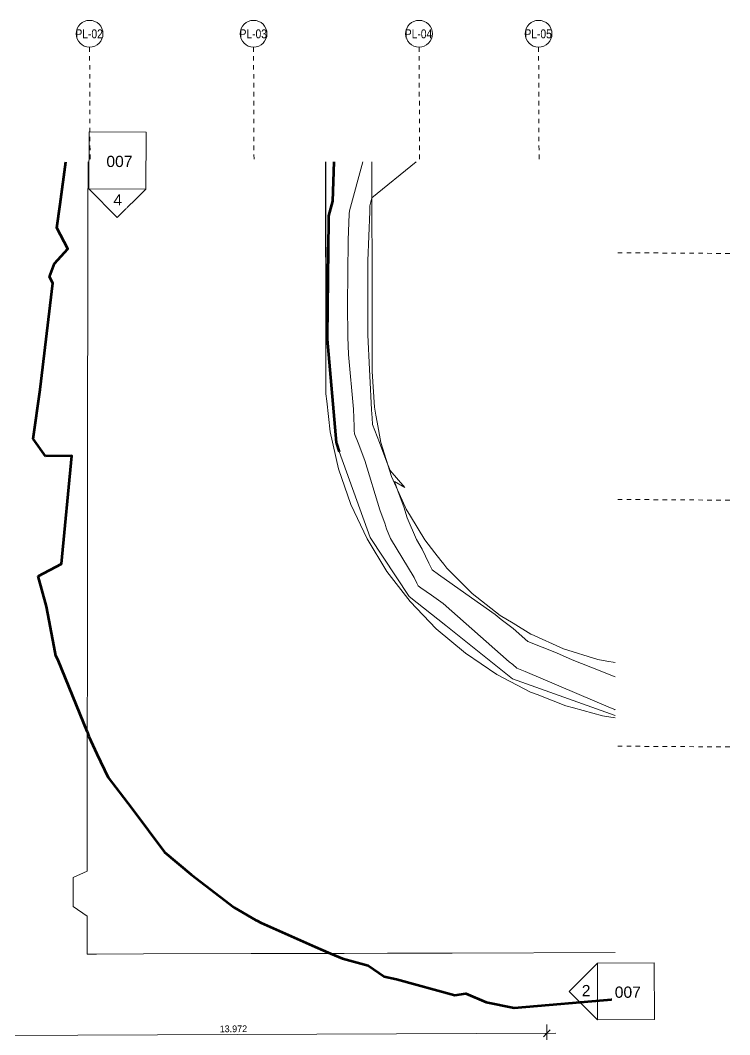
# Model space of a CAD drawing. Header units: metres. Extents: x 3 to 183, y -124 to 10.
# Drawn here: x 33.5 to 49.34, y -98.22 to -75.56 of the extents above; entities that cross this region are included whole.
import ezdxf

# ---------------------------------------------------------------- set-up
doc = ezdxf.new("R2010")
doc.units = ezdxf.units.M
doc.linetypes.add('Grid Line', pattern=[0.022225, 0.0127, -0.003175, 0.003175, -0.003175])
for name, color, linetype, lineweight in [('A-ANNO-DIMS', 7, 'Continuous', 9), ('A-ANNO-DIMS-100', 7, 'Continuous', 9), ('A-FLOR-HRAL', 7, 'Continuous', 9), ('C-TOPO', 7, 'Continuous', 9), ('C-TOPO-MAJR', 7, 'Continuous', 70), ('C-TOPO-MINR', 7, 'Continuous', 9), ('G-ANNO-SYMB', 7, 'Continuous', 9), ('S-GRID', 7, 'Continuous', 9), ('S-GRID-IDEN', 7, 'Continuous', 9)]:
    doc.layers.add(name, color=color, linetype=linetype, lineweight=lineweight)
doc.styles.add('Arial', font='arial.ttf', dxfattribs={"height": 0.25})
doc.styles.add('Century Gothic_3', font='GOTHIC.TTF', dxfattribs={"height": 0.15})
doc.styles.add('Saira Condensed', font='SairaCondensed-Regular.ttf', dxfattribs={"height": 0.2})
doc.dimstyles.new('FCA_N_Cotas_E100', dxfattribs={"dimscale": 0.3048, "dimtxt": 0.156625, "dimasz": 0.492126, "dimexe": 0.656168, "dimexo": 0.656168, "dimgap": 0.032808, "dimtad": 1, "dimdec": 3, "dimrnd": 0.001, "dimzin": 0, "dimdsep": 46, "dimtxsty": 'Century Gothic_3', "dimblk1": 'OBLIQUE', "dimblk2": 'OBLIQUE', "dimsah": 1, "dimcen": 0.09, "dimdle": 0.656168, "dimazin": 2, "dimtfac": 1, "dimtdec": 4, "dimtix": 1, "dimtmove": 0, "dimatfit": 3, "dimfxl": 1, "dimtvp": 1, "dimtolj": 1, "dimtzin": 0, "dimarcsym": 2})

# ---------------------------------------------------------------- blocks, each defined once
blk = doc.blocks.new('YADRAN_LASQUEMAS_ARQ_MO_000_SITIO_rvt-1-NFONDO-ESTANQUE EXT')
at = {"layer": 'C-TOPO', "color": 253, "true_color": 0xaaaaaa}
for p, q in [((-89.76, -79.905), (-89.759, -78.716)), ((-89.759, -78.716), (-89.76, -79.905)), ((-84.456, -78.716), (-84.455, -79.528)), ((-84.455, -79.528), (-84.456, -78.716)), ((-84.45, -78.716), (-84.448, -79.534)), ((-83.418, -79.687), (-83.419, -78.716)), ((-83.419, -78.716), (-83.418, -79.687)), ((-84.455, -79.528), (-84.45, -82.178)), ((-84.45, -82.178), (-84.455, -79.528)), ((-84.448, -79.535), (-84.448, -79.942)), ((-83.418, -79.823), (-83.418, -79.687)), ((-83.418, -79.687), (-83.418, -79.823)), ((-89.761, -80.842), (-89.76, -79.905)), ((-89.76, -79.905), (-89.761, -80.842)), ((-84.448, -79.942), (-84.436, -82.665)), ((-83.417, -81.027), (-83.418, -79.823)), ((-83.418, -79.823), (-83.417, -81.027)), ((-89.761, -80.929), (-89.761, -80.842)), ((-89.761, -80.842), (-89.761, -80.929)), ((-89.767, -85.171), (-89.761, -80.929)), ((-89.761, -80.929), (-89.767, -85.171)), ((-83.417, -81.05), (-83.417, -81.027)), ((-83.417, -81.027), (-83.417, -81.05)), ((-83.415, -82.578), (-83.417, -81.05)), ((-83.417, -81.05), (-83.415, -82.578)), ((-84.45, -82.178), (-84.447, -83.905)), ((-84.447, -83.905), (-84.45, -82.178)), ((-84.436, -82.665), (-84.215, -85.005)), ((-83.414, -83.403), (-83.415, -82.578)), ((-83.415, -82.578), (-83.414, -83.403)), ((-83.365, -84.202), (-83.414, -83.403)), ((-83.414, -83.403), (-83.365, -84.202)), ((-84.447, -83.905), (-84.428, -84.065)), ((-84.428, -84.065), (-84.447, -83.905)), ((-84.428, -84.065), (-84.35, -84.748)), ((-84.35, -84.748), (-84.428, -84.065)), ((-83.333, -84.376), (-83.365, -84.202)), ((-83.365, -84.202), (-83.333, -84.376)), ((-83.304, -84.533), (-83.333, -84.376)), ((-83.333, -84.376), (-83.304, -84.533)), ((-83.22, -84.988), (-83.304, -84.533)), ((-83.304, -84.533), (-83.22, -84.988)), ((-84.35, -84.748), (-84.163, -85.575)), ((-84.163, -85.575), (-84.35, -84.748)), ((-82.982, -85.752), (-83.22, -84.988)), ((-83.22, -84.988), (-82.982, -85.752)), ((-89.771, -88.209), (-89.767, -85.171)), ((-89.767, -85.171), (-89.771, -88.209)), ((-84.215, -85.005), (-83.458, -87.11)), ((-84.163, -85.575), (-83.887, -86.377)), ((-83.887, -86.377), (-84.163, -85.575)), ((-82.678, -86.427), (-82.982, -85.752)), ((-82.982, -85.752), (-82.678, -86.427)), ((-83.887, -86.377), (-83.527, -87.145)), ((-83.527, -87.145), (-83.887, -86.377)), ((-82.654, -86.481), (-82.678, -86.427)), ((-82.678, -86.427), (-82.654, -86.481)), ((-82.559, -86.636), (-82.654, -86.481)), ((-82.654, -86.481), (-82.559, -86.636)), ((-82.24, -87.165), (-82.559, -86.636)), ((-82.559, -86.636), (-82.24, -87.165)), ((-83.527, -87.145), (-83.085, -87.869)), ((-83.085, -87.869), (-83.527, -87.145)), ((-83.458, -87.11), (-82.587, -88.427)), ((-82.012, -87.455), (-82.24, -87.165)), ((-82.24, -87.165), (-82.012, -87.455)), ((-81.878, -87.627), (-82.012, -87.455)), ((-82.012, -87.455), (-81.878, -87.627)), ((-81.813, -87.711), (-81.878, -87.627)), ((-81.878, -87.627), (-81.813, -87.711)), ((-81.747, -87.795), (-81.813, -87.711)), ((-81.813, -87.711), (-81.747, -87.795)), ((-83.085, -87.869), (-82.568, -88.541)), ((-82.568, -88.541), (-83.085, -87.869)), ((-81.181, -88.361), (-81.747, -87.795)), ((-81.747, -87.795), (-81.181, -88.361)), ((-89.772, -89.32), (-89.771, -88.293)), ((-89.771, -88.293), (-89.772, -89.32)), ((-89.771, -88.293), (-89.771, -88.209)), ((-89.771, -88.209), (-89.771, -88.293)), ((-80.552, -88.854), (-81.181, -88.361)), ((-81.181, -88.361), (-80.552, -88.854)), ((-82.587, -88.427), (-81.772, -89.078)), ((-82.568, -88.541), (-81.981, -89.154)), ((-81.981, -89.154), (-82.568, -88.541)), ((-80.263, -89.029), (-80.552, -88.854)), ((-80.552, -88.854), (-80.263, -89.029)), ((-79.868, -89.269), (-80.263, -89.029)), ((-80.263, -89.029), (-79.868, -89.269)), ((-81.981, -89.154), (-81.331, -89.699)), ((-81.331, -89.699), (-81.981, -89.154)), ((-81.772, -89.078), (-80.279, -90.272)), ((-79.866, -89.269), (-79.868, -89.269)), ((-79.868, -89.269), (-79.866, -89.269)), ((-79.139, -89.598), (-79.866, -89.269)), ((-79.866, -89.269), (-79.139, -89.598)), ((-89.772, -89.634), (-89.772, -89.32)), ((-89.772, -89.32), (-89.772, -89.634)), ((-89.772, -89.765), (-89.772, -89.634)), ((-89.772, -89.634), (-89.772, -89.765)), ((-81.331, -89.699), (-80.627, -90.171)), ((-80.627, -90.171), (-81.331, -89.699)), ((-78.376, -89.837), (-79.139, -89.598)), ((-79.139, -89.598), (-78.376, -89.837)), ((-89.775, -91.577), (-89.772, -89.765)), ((-89.772, -89.765), (-89.775, -91.577)), ((-78.175, -89.874), (-78.376, -89.837)), ((-78.376, -89.837), (-78.175, -89.874)), ((-77.987, -89.908), (-78.175, -89.874)), ((-78.175, -89.874), (-77.987, -89.908)), ((-80.627, -90.171), (-79.875, -90.564)), ((-79.875, -90.564), (-80.627, -90.171)), ((-80.279, -90.272), (-77.987, -91.089)), ((-79.875, -90.564), (-79.731, -90.621)), ((-79.731, -90.621), (-79.875, -90.564)), ((-79.731, -90.621), (-79.085, -90.873)), ((-79.085, -90.873), (-79.731, -90.621)), ((-79.085, -90.873), (-78.921, -90.918)), ((-78.921, -90.918), (-79.085, -90.873)), ((-78.921, -90.918), (-78.267, -91.096)), ((-78.267, -91.096), (-78.921, -90.918)), ((-78.267, -91.096), (-77.987, -91.14)), ((-77.987, -91.14), (-78.267, -91.096)), ((-89.776, -92.371), (-89.775, -91.577)), ((-89.775, -91.577), (-89.776, -92.371)), ((-89.777, -93.424), (-89.776, -92.371)), ((-89.776, -92.371), (-89.777, -93.424)), ((-89.778, -94.456), (-89.777, -93.424)), ((-89.777, -93.424), (-89.778, -94.456)), ((-89.779, -94.567), (-89.778, -94.456)), ((-89.778, -94.456), (-89.779, -94.567)), ((-90.089, -95.354), (-90.088, -94.706)), ((-90.088, -94.706), (-90.089, -95.354)), ((-90.088, -94.706), (-89.779, -94.567)), ((-89.779, -94.567), (-90.088, -94.706)), ((-89.78, -95.576), (-90.089, -95.354)), ((-90.089, -95.354), (-89.78, -95.576)), ((-89.781, -96.419), (-89.78, -95.576)), ((-89.78, -95.576), (-89.781, -96.419)), ((-89.566, -96.418), (-89.781, -96.419)), ((-89.781, -96.419), (-89.566, -96.418)), ((-88.521, -96.416), (-89.566, -96.418)), ((-89.566, -96.418), (-88.521, -96.416)), ((-86.114, -96.409), (-88.521, -96.416)), ((-88.521, -96.416), (-86.114, -96.409)), ((-86.051, -96.409), (-86.114, -96.409)), ((-86.114, -96.409), (-86.051, -96.409)), ((-85.791, -96.408), (-86.051, -96.409)), ((-86.051, -96.409), (-85.791, -96.408)), ((-84.04, -96.404), (-85.791, -96.408)), ((-85.791, -96.408), (-84.04, -96.404)), ((-83.073, -96.401), (-84.04, -96.404)), ((-84.04, -96.404), (-83.073, -96.401)), ((-81.831, -96.398), (-83.073, -96.401)), ((-83.073, -96.401), (-81.831, -96.398)), ((-81.714, -96.397), (-81.831, -96.398)), ((-81.831, -96.398), (-81.714, -96.397)), ((-81.626, -96.397), (-81.714, -96.397)), ((-81.714, -96.397), (-81.626, -96.397)), ((-77.987, -96.387), (-81.626, -96.397)), ((-81.626, -96.397), (-77.987, -96.387))]:
    blk.add_line(p, q, dxfattribs=at)
at = {"layer": 'C-TOPO-MAJR', "color": 253, "true_color": 0xaaaaaa}
for p, q in [((-90.616, -81.29), (-90.508, -80.991)), ((-84.411, -82.663), (-84.411, -82.625)), ((-84.41, -82.684), (-84.411, -82.663)), ((-90.706, -85.294), (-90.985, -84.905)), ((-89.775, -91.45), (-89.741, -91.557)), ((-88.049, -94.145), (-87.458, -94.645)), ((-87.458, -94.645), (-86.497, -95.379)), ((-84.686, -96.259), (-84.341, -96.404)), ((-84.341, -96.404), (-84.078, -96.515)), ((-80.241, -97.621), (-77.987, -97.424)), ((-80.871, -97.495), (-80.241, -97.621))]:
    blk.add_line(p, q, dxfattribs=at)
at = {"layer": 'C-TOPO-MAJR', "color": 253, "true_color": 0xaaaaaa, "flags": 128}
for points in [[(-90.458, -80.19), (-90.384, -79.661), (-90.253, -78.716)], [(-84.379, -79.925), (-84.289, -79.599), (-84.264, -78.716)], [(-84.411, -82.625), (-84.382, -80.013), (-84.382, -80.012), (-84.379, -79.934), (-84.379, -79.925)], [(-90.508, -80.991), (-90.207, -80.665), (-90.458, -80.19)], [(-90.985, -84.905), (-90.826, -83.805), (-90.544, -81.428), (-90.616, -81.29)], [(-84.207, -85), (-84.207, -84.999), (-84.207, -84.997), (-84.207, -84.989), (-84.41, -82.684)], [(-84.145, -85.198), (-84.202, -85.013), (-84.205, -85.005), (-84.207, -85)], [(-90.87, -87.979), (-90.351, -87.7), (-90.119, -85.288), (-90.706, -85.294)], [(-90.481, -89.756), (-90.518, -89.557), (-90.688, -88.656), (-90.87, -87.979)], [(-89.775, -91.45), (-90.436, -89.838), (-90.481, -89.756)], [(-89.741, -91.557), (-89.559, -91.945), (-89.31, -92.476)], [(-89.31, -92.476), (-88.969, -92.919), (-88.773, -93.175), (-88.049, -94.145)], [(-86.497, -95.379), (-86.01, -95.661), (-85.989, -95.673)], [(-85.989, -95.673), (-85.889, -95.718), (-84.686, -96.259)], [(-84.078, -96.515), (-83.502, -96.672), (-83.145, -96.921)], [(-83.145, -96.921), (-82.872, -96.98), (-81.564, -97.337)], [(-81.564, -97.337), (-81.32, -97.297), (-80.871, -97.495)]]:
    blk.add_lwpolyline(points, dxfattribs=at)
at = {"layer": 'C-TOPO-MINR', "color": 253, "true_color": 0xaaaaaa}
for p, q in [((-82.433, -78.716), (-83.418, -79.525)), ((-83.467, -79.699), (-83.418, -79.525)), ((-83.508, -82.586), (-83.512, -81.202)), ((-83.962, -81.914), (-83.959, -82.625)), ((-83.959, -82.625), (-83.942, -83.022)), ((-83.474, -83.36), (-83.508, -82.586)), ((-83.417, -84.436), (-83.427, -84.26)), ((-83.404, -84.584), (-83.417, -84.436)), ((-83.817, -84.629), (-83.812, -84.718)), ((-83.812, -84.718), (-83.805, -84.792)), ((-83.011, -85.617), (-83.084, -85.426)), ((-82.838, -86.071), (-82.917, -85.864)), ((-82.631, -86.674), (-82.424, -87.157)), ((-83.092, -86.917), (-83.001, -87.131)), ((-78.118, -90.176), (-77.987, -90.228))]:
    blk.add_line(p, q, dxfattribs=at)
at = {"layer": 'C-TOPO-MINR', "color": 253, "true_color": 0xaaaaaa, "flags": 128}
for points in [[(-83.619, -78.716), (-83.923, -79.812), (-83.924, -79.881), (-83.946, -80.471)], [(-83.509, -80.93), (-83.469, -79.828), (-83.467, -79.699)], [(-83.946, -80.471), (-83.946, -80.482), (-83.962, -81.914)], [(-83.512, -81.202), (-83.51, -80.95), (-83.509, -80.93)], [(-83.942, -83.022), (-83.834, -84.244), (-83.817, -84.629)], [(-83.427, -84.26), (-83.462, -83.499), (-83.474, -83.36)], [(-83.084, -85.426), (-83.25, -84.989), (-83.404, -84.584)], [(-83.805, -84.792), (-83.728, -84.997), (-83.577, -85.391), (-83.242, -86.493)], [(-82.917, -85.864), (-82.683, -85.993), (-83.011, -85.617)], [(-82.838, -86.071), (-82.7, -86.446), (-82.682, -86.503), (-82.631, -86.674)], [(-83.242, -86.493), (-83.123, -86.816), (-83.115, -86.842), (-83.092, -86.917)], [(-83.001, -87.131), (-82.472, -88.009), (-82.413, -88.132), (-82.385, -88.193)], [(-82.424, -87.157), (-82.296, -87.37), (-82.146, -87.682), (-82.077, -87.837)], [(-82.077, -87.837), (-81.935, -87.937), (-81.323, -88.367), (-80.665, -88.831), (-80.534, -88.946)], [(-82.385, -88.193), (-82.329, -88.233), (-82.087, -88.403), (-81.827, -88.587), (-80.352, -89.892)], [(-80.534, -88.946), (-80.265, -89.147), (-79.937, -89.438), (-79.936, -89.439)], [(-79.936, -89.439), (-79.299, -89.692), (-78.945, -89.843)], [(-80.352, -89.892), (-80.275, -89.95), (-80.181, -90.033), (-80.181, -90.034), (-79.998, -90.106), (-78.093, -90.917)], [(-78.945, -89.843), (-78.283, -90.109), (-78.118, -90.176)], [(-78.093, -90.917), (-77.995, -90.957), (-77.987, -90.96)]]:
    blk.add_lwpolyline(points, dxfattribs=at)
blk = doc.blocks.new('Railing - Railing-2142795-NFONDO-ESTANQUE EXT')
at = {"layer": 'A-FLOR-HRAL'}
for p, q in [((-123.237, -57.503), (-125.335, -62.864)), ((-125.289, -62.882), (-123.209, -57.568)), ((-110.336, -62.601), (-123.237, -57.503)), ((-123.209, -57.568), (-110.401, -62.63)), ((-110.401, -62.63), (-111.374, -65.119)), ((-111.328, -65.137), (-110.336, -62.601)), ((-125.335, -62.864), (-125.289, -62.882)), ((-111.374, -65.119), (-111.328, -65.137))]:
    blk.add_line(p, q, dxfattribs=at)
for points in [[(-123.237, -57.503), (-123.237, -57.503), (-123.237, -57.503), (-123.236, -57.505), (-123.235, -57.507), (-123.234, -57.509), (-123.234, -57.511), (-123.233, -57.513), (-123.232, -57.515), (-123.23, -57.518), (-123.229, -57.521), (-123.228, -57.523), (-123.228, -57.525), (-123.227, -57.527), (-123.226, -57.529), (-123.225, -57.531), (-123.224, -57.533), (-123.223, -57.535), (-123.222, -57.537), (-123.221, -57.539), (-123.22, -57.541), (-123.219, -57.543), (-123.219, -57.546), (-123.218, -57.547), (-123.217, -57.549), (-123.216, -57.551), (-123.215, -57.553), (-123.214, -57.555), (-123.213, -57.558), (-123.212, -57.559), (-123.212, -57.561), (-123.211, -57.563), (-123.21, -57.565), (-123.209, -57.567), (-123.209, -57.568), (-123.209, -57.568)], [(-110.336, -62.601), (-110.336, -62.601), (-110.336, -62.602), (-110.338, -62.602), (-110.34, -62.603), (-110.342, -62.604), (-110.344, -62.605), (-110.346, -62.606), (-110.348, -62.607), (-110.351, -62.608), (-110.354, -62.609), (-110.356, -62.61), (-110.358, -62.611), (-110.36, -62.612), (-110.362, -62.613), (-110.364, -62.614), (-110.366, -62.615), (-110.368, -62.615), (-110.37, -62.616), (-110.372, -62.617), (-110.375, -62.618), (-110.377, -62.619), (-110.379, -62.62), (-110.381, -62.621), (-110.383, -62.622), (-110.384, -62.623), (-110.386, -62.623), (-110.389, -62.624), (-110.391, -62.625), (-110.393, -62.626), (-110.394, -62.627), (-110.396, -62.628), (-110.398, -62.629), (-110.4, -62.629), (-110.401, -62.63), (-110.401, -62.63)]]:
    blk.add_open_spline(points, degree=3, knots=[0, 0, 0, 0, 0.083333, 0.125, 0.166667, 0.208333, 0.229167, 0.25, 0.291667, 0.333333, 0.354167, 0.375, 0.395833, 0.416667, 0.4375, 0.458333, 0.479167, 0.5, 0.520833, 0.541667, 0.5625, 0.583333, 0.604167, 0.625, 0.645833, 0.666667, 0.6875, 0.708333, 0.75, 0.770833, 0.791667, 0.833333, 0.875, 0.916667, 1, 1, 1, 1], dxfattribs=at)
blk = doc.blocks.new('Railing - Railing-2150070-NFONDO-ESTANQUE EXT')
at = {"layer": 'A-FLOR-HRAL'}
for p, q in [((-124.147, -60.24), (-113.976, -64.243)), ((-113.958, -64.197), (-124.129, -60.193)), ((-113.976, -64.243), (-113.958, -64.197))]:
    blk.add_line(p, q, dxfattribs=at)
blk = doc.blocks.new('Grid - 3mm-1144979-NFONDO-ESTANQUE EXT')
at = {"layer": 'S-GRID-IDEN', "color": 253, "true_color": 0xaaaaaa}
blk.add_circle((0, 0), 0.003, dxfattribs=at)
blk = doc.blocks.new('Elevation - Detail Number-1115207-NFONDO-ESTANQUE EXT')
at = {"layer": 'G-ANNO-SYMB'}
for p, q in [((-0.00635, -0.00635), (-0.00635, 0.00635)), ((-0.00635, 0.00635), (0.00635, 0.00635)), ((0.00635, 0.00635), (0.00635, -0.00635)), ((0.00635, -0.00635), (-0.00635, -0.00635))]:
    blk.add_line(p, q, dxfattribs=at)
blk = doc.blocks.new('Elevation - Detail Number-1115155-NFONDO-ESTANQUE EXT')
at = {"layer": 'G-ANNO-SYMB'}
for p, q in [((0, 0.00635), (-0.00635, 0)), ((0.00635, 0), (0, 0.00635)), ((-0.00635, 0), (0.00635, 0))]:
    blk.add_line(p, q, dxfattribs=at)
blk = doc.blocks.new('DIMBLOCK23-NFONDO-ESTANQUE EXT')
at = {"layer": 'A-ANNO-DIMS-100'}
for p, q in [((31.286, -98.244), (31.285, -98.044)), ((45.258, -98.19), (45.257, -97.99)), ((31.086, -98.245), (45.458, -98.189)), ((31.286, -98.244), (31.287, -98.565)), ((45.258, -98.19), (45.26, -98.559))]:
    blk.add_line(p, q, dxfattribs=at)
at = {"layer": 'A-ANNO-DIMS-100', "lineweight": 35}
for p, q in [((45.258, -98.19), (45.333, -98.115)), ((31.286, -98.244), (31.211, -98.319)), ((31.286, -98.244), (31.361, -98.168)), ((45.258, -98.19), (45.183, -98.265))]:
    blk.add_line(p, q, dxfattribs=at)
at = {"layer": 'A-ANNO-DIMS-100', "color": 0, "insert": (37.951, -98.016), "char_height": 0.15, "width": 0.7697, "attachment_point": 1, "rotation": 0.2199, "line_spacing_factor": 0.984502, "style": 'Century Gothic_3'}
blk.add_mtext('13.972', dxfattribs=at)
blk = doc.blocks.new('_Oblique')
at = {"color": 0, "linetype": 'ByBlock', "lineweight": -2}
blk.add_line((-0.5, -0.5), (0.5, 0.5), dxfattribs=at)

msp = doc.modelspace()

# ---------------------------------------------------------------- linework, layer by layer
at = {"layer": 'S-GRID', "color": 254, "linetype": 'Grid Line', "true_color": 0xd4d4d4}
for p, q in [((35.0468, -76.1566), (35.0564, -78.6566)), ((38.7084, -76.1566), (38.718, -78.6566)), ((42.4056, -76.1566), (42.4152, -78.6566)), ((45.0737, -76.1566), (45.0833, -78.6566)), ((49.341, -80.7655), (46.8411, -80.7486)), ((49.341, -86.2782), (46.8411, -86.2613)), ((49.341, -91.7908), (46.8411, -91.774))]:
    msp.add_line(p, q, dxfattribs=at)

# ---------------------------------------------------------------- block references
at = {"lineweight": 5}
msp.add_blockref('YADRAN_LASQUEMAS_ARQ_MO_000_SITIO_rvt-1-NFONDO-ESTANQUE EXT', (124.7703, 0), dxfattribs=at)
at = {"layer": 'A-FLOR-HRAL', "rotation": 21.59000000000029}
for name in ['Railing - Railing-2142795-NFONDO-ESTANQUE EXT', 'Railing - Railing-2150070-NFONDO-ESTANQUE EXT']:
    msp.add_blockref(name, (124.7703, 0), dxfattribs=at)
at = {"layer": 'G-ANNO-SYMB', "xscale": 99.99999999999994, "yscale": 99.99999999999994, "zscale": 99.99999999999994}
for name, p, rotation in [('Elevation - Detail Number-1115207-NFONDO-ESTANQUE EXT', (35.6706, -78.6894), 359.6138348021278), ('Elevation - Detail Number-1115155-NFONDO-ESTANQUE EXT', (46.3879, -97.2541), 90.22438256905666), ('Elevation - Detail Number-1115207-NFONDO-ESTANQUE EXT', (47.0229, -97.2516), 0.2243825690582835)]:
    msp.add_blockref(name, p, dxfattribs=dict(at, rotation=rotation))
at = {"layer": 'G-ANNO-SYMB', "extrusion": (0, 0, -1), "xscale": 99.99999999999994, "yscale": 99.99999999999994, "zscale": 99.99999999999994, "rotation": 180.3861651978722}
msp.add_blockref('Elevation - Detail Number-1115155-NFONDO-ESTANQUE EXT', (-35.6663, -79.3244), dxfattribs=at)
at = {"layer": 'S-GRID-IDEN', "color": 253, "true_color": 0xaaaaaa, "xscale": 99.99999999999994, "yscale": 99.99999999999994, "zscale": 99.99999999999994, "rotation": 180.2198989356413}
for p in [(35.0457, -75.8566), (38.7072, -75.8566), (42.4045, -75.8566), (45.0725, -75.8566)]:
    msp.add_blockref('Grid - 3mm-1144979-NFONDO-ESTANQUE EXT', p, dxfattribs=at)

# ---------------------------------------------------------------- texts
at = {"layer": 'S-GRID-IDEN', "color": 253, "true_color": 0xaaaaaa, "char_height": 0.2, "attachment_point": 1, "style": 'Saira Condensed'}
for s, insert, width in [('PL-02', (34.7309, -75.7581), 0.753586), ('PL-03', (38.396, -75.7581), 0.745569), ('PL-04', (42.0867, -75.7581), 0.761603), ('PL-05', (44.7577, -75.7581), 0.753586)]:
    msp.add_mtext(s, dxfattribs=dict(at, insert=insert, width=width))

# ---------------------------------------------------------------- dimensions: what is measured, and where the dimension line sits
at = {"layer": 'A-ANNO-DIMS'}
dim = msp.add_linear_dim(base=(45.2581, -98.1901), p1=(31.288, -98.7649), p2=(45.2603, -98.7587), angle=0.2199, dimstyle='FCA_N_Cotas_E100', override={"dimpost": '<>', "dimfxl": 13.972345}, dxfattribs=at)
dim.commit()
dim.dimension.update_dxf_attribs({"geometry": 'DIMBLOCK23-NFONDO-ESTANQUE EXT', "text_midpoint": (38.2717, -98.1282)})

# ---------------------------------------------------------------- next in the draw order: texts
at = {"layer": 'G-ANNO-SYMB', "char_height": 0.25, "attachment_point": 1, "style": 'Arial', "bg_fill": 3, "box_fill_scale": 1.25, "bg_fill_color": 256, "bg_fill_true_color": 13158600, "bg_fill_transparency": 0}
for s, insert, width in [('007', (35.4217, -78.5839), 0.697468), ('4', (35.5788, -79.4436), 0.232489), ('2', (46.0382, -97.1104), 0.232489), ('007', (46.7743, -97.1457), 0.697468)]:
    msp.add_mtext(s, dxfattribs=dict(at, insert=insert, width=width))

doc.saveas('drawing.dxf')
